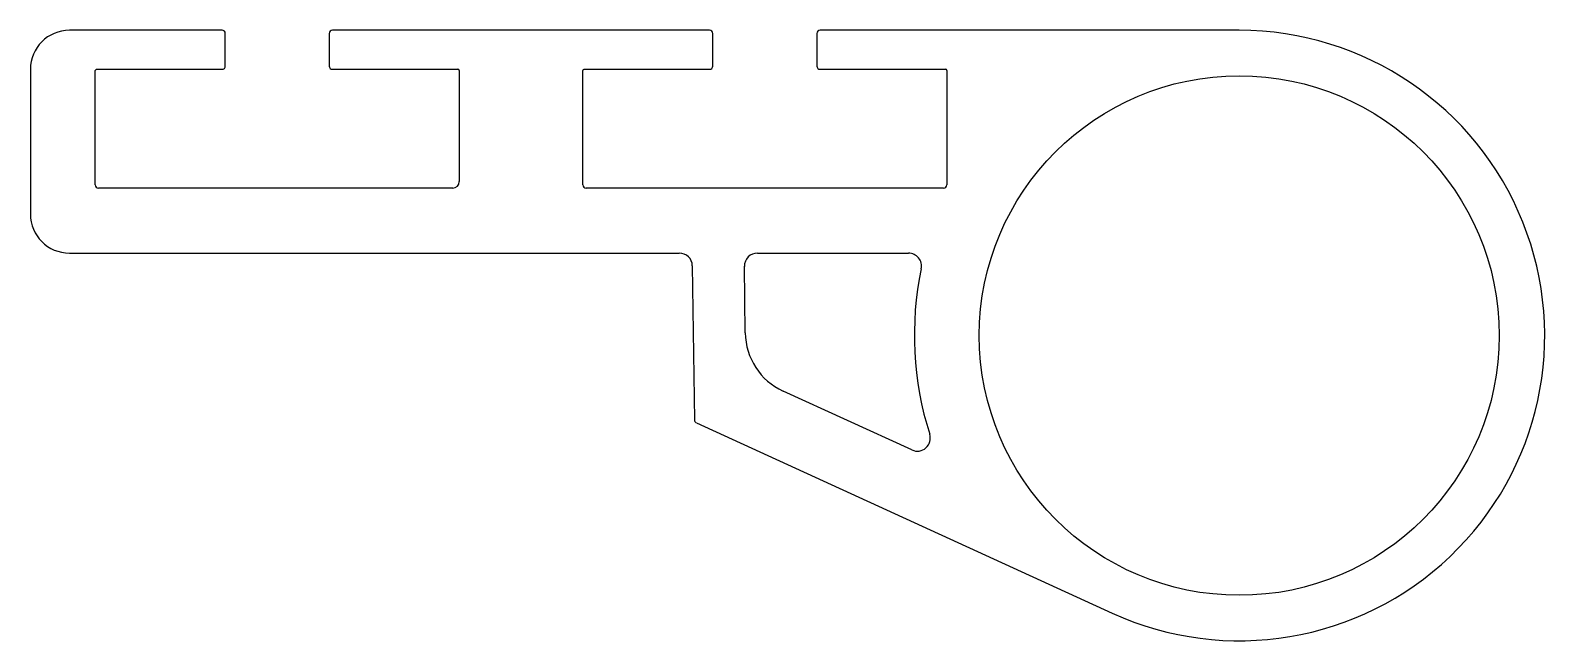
# Model space of a CAD drawing. Extents: x 2528 to 2645, y 1875 to 1922.
import ezdxf

# ---------------------------------------------------------------- set-up
doc = ezdxf.new("R2010")
doc.units = 0
doc.layers.get('0').update_dxf_attribs({"linetype": 'CONTINUOUS'})

msp = doc.modelspace()

# ---------------------------------------------------------------- linework, layer by layer
for p, q in [((2543.2, 1921.8), (2531.45, 1921.8)), ((2543.45, 1919.05), (2543.45, 1921.55)), ((2551.45, 1921.55), (2551.45, 1919.05)), ((2580.71, 1921.8), (2551.7, 1921.8)), ((2580.96, 1919.05), (2580.96, 1921.55)), ((2588.96, 1921.55), (2588.96, 1919.05)), ((2621.46, 1921.8), (2589.21, 1921.8)), ((2528.45, 1918.8), (2528.45, 1907.65)), ((2533.45, 1909.9), (2533.45, 1918.7)), ((2533.54, 1918.8), (2543.2, 1918.8)), ((2551.7, 1918.8), (2561.34, 1918.8)), ((2561.45, 1918.71), (2561.45, 1910.15)), ((2570.96, 1909.9), (2570.96, 1918.7)), ((2571.06, 1918.8), (2580.71, 1918.8)), ((2589.21, 1918.8), (2598.86, 1918.8)), ((2598.96, 1918.71), (2598.96, 1909.9)), ((2560.95, 1909.65), (2533.7, 1909.65)), ((2598.71, 1909.65), (2571.21, 1909.65)), ((2531.45, 1904.65), (2578.38, 1904.65)), ((2584.39, 1904.65), (2596.01, 1904.65)), ((2579.38, 1903.67), (2579.54, 1891.81)), ((2583.45, 1898.51), (2583.39, 1903.63)), ((2583.45, 1898.51), (2583.45, 1898.51)), ((2596.28, 1889.49), (2586.37, 1894.03)), ((2579.69, 1891.59), (2611.69, 1876.93))]:
    msp.add_line(p, q)
msp.add_circle((2621.46, 1898.3), 20)
for centre, radius, start, end in [((2531.45, 1918.8), 3, 90, 180), ((2543.2, 1921.55), 0.25, 0, 90), ((2551.7, 1921.55), 0.25, 90, 180), ((2580.71, 1921.55), 0.25, 0, 90), ((2589.21, 1921.55), 0.25, 90, 180), ((2621.46, 1898.3), 23.5, 245.4368, 90), ((2543.2, 1919.05), 0.25, 270, 0), ((2551.7, 1919.05), 0.25, 180, 270), ((2580.71, 1919.05), 0.25, 270.0002, 0), ((2589.21, 1919.05), 0.25, 180, 270), ((2533.55, 1918.7), 0.1, 91.2661, 180), ((2561.35, 1918.7), 0.1, 1.2661, 91.2661), ((2571.06, 1918.7), 0.1, 90, 181.2661), ((2598.86, 1918.7), 0.1, 1.2661, 90), ((2533.7, 1909.9), 0.25, 180, 270), ((2560.95, 1910.15), 0.5, 270, 0), ((2571.21, 1909.9), 0.25, 180, 270), ((2598.71, 1909.9), 0.25, 270, 0), ((2531.45, 1907.65), 3, 180, 270), ((2578.38, 1903.65), 1, 1.2362, 90), ((2584.39, 1903.65), 1, 90, 181.2351), ((2596.01, 1903.65), 1, 348.1289, 90.001), ((2621.46, 1898.3), 25, 168.129, 197.6994), ((2588.45, 1898.57), 5, 180.7547, 245.3948), ((2579.79, 1891.81), 0.25, 180.7557, 245.3946), ((2596.69, 1890.4), 1, 245.641, 17.6995)]:
    msp.add_arc(centre, radius, start, end)

doc.saveas('drawing.dxf')
